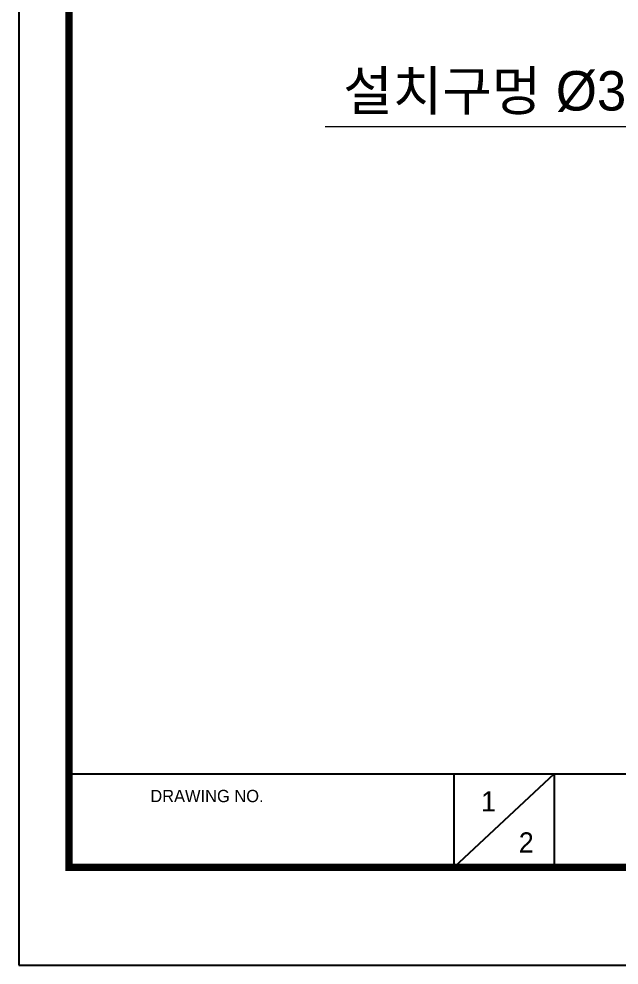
# Model space of a CAD drawing. Extents: x 0 to 790, y 0 to 579.
# Drawn here: x 0 to 152.1, y 0 to 239.8 of the extents above; entities that cross this region are included whole.
import ezdxf

# ---------------------------------------------------------------- set-up
doc = ezdxf.new("R2010")
doc.units = 0
doc.header["$LTSCALE"] = 10
doc.header["$MEASUREMENT"] = 0
doc.header["$PDMODE"] = 3
doc.header["$PDSIZE"] = -10
doc.layers.get('0').update_dxf_attribs({"linetype": 'CONTINUOUS'})
doc.layers.get('DEFPOINTS').update_dxf_attribs({"linetype": 'CONTINUOUS'})
doc.styles.add('Daelim Dimension', font='')
doc.styles.get('Daelim Dimension').set_extended_font_data('나눔고딕')
doc.dimstyles.new('DEFAULT', dxfattribs={"dimscale": 2, "dimtxt": 2, "dimasz": 2, "dimexe": 0, "dimexo": 2, "dimgap": 1, "dimtad": 1, "dimdec": 0, "dimzin": 9, "dimdsep": 46, "dimtxsty": 'Daelim Dimension', "dimcen": 0.5, "dimclrd": 5, "dimclre": 5, "dimclrt": 256, "dimadec": 1, "dimazin": 0, "dimtfac": 1, "dimtdec": 0, "dimtix": 1, "dimtmove": 0, "dimatfit": 3, "dimfxl": 1, "dimtolj": 1, "dimtzin": 1, "dimlwd": 9, "dimlwe": 9, "dimarcsym": 0})

# ---------------------------------------------------------------- blocks, each defined once
blk = doc.blocks.new('*D0')
at = {"color": 5, "lineweight": 9, "ltscale": 0.5, "transparency": 16777216}
for p, q in [((190.28, 212.4), (77.58, 212.4)), ((190.28, 212.27), (190.28, 212.4)), ((221.28, 212.4), (194.28, 212.4)), ((225.28, 212.27), (225.28, 212.4))]:
    blk.add_line(p, q, dxfattribs=at)
at = {"color": 5, "ltscale": 0.5, "transparency": 16777216}
for points in [[(194.28, 213.06), (194.28, 211.73), (190.28, 212.4)], [(221.28, 213.06), (221.28, 211.73), (225.28, 212.4)]]:
    blk.add_solid(points, dxfattribs=at)
at = {"layer": 'DEFPOINTS', "color": 0, "ltscale": 0.5, "transparency": 16777216}
for p in [(190.28, 216.27), (225.28, 216.27), (225.28, 212.4)]:
    blk.add_point(p, dxfattribs=at)
at = {"color": 7, "ltscale": 0.5, "transparency": 16777216, "insert": (121.77, 221.03), "char_height": 10, "attachment_point": 5, "style": 'Daelim Dimension'}
blk.add_mtext('\\A1;설치구멍 %%C35', dxfattribs=at)

msp = doc.modelspace()

# ---------------------------------------------------------------- linework, layer by layer
at = {"color": 5}
msp.add_line((12.7, 48.49), (648.72, 48.49), dxfattribs=at)
at = {"color": 5, "ltscale": 40}
for p, q in [((110.19, 48.49), (110.19, 24.69)), ((110.19, 48.49), (110.19, 24.69)), ((135.67, 48.49), (110.19, 24.69)), ((135.67, 48.49), (110.19, 24.69)), ((135.67, 48.49), (135.67, 24.69)), ((135.67, 48.49), (135.67, 24.69))]:
    msp.add_line(p, q, dxfattribs=at)
at = {"ltscale": 0.5}
msp.add_lwpolyline([(0, 0), (789.88, 0), (789.88, 578.76), (0, 578.76)], close=True, dxfattribs=at)
at = {"color": 5, "linetype": 'ByBlock', "lineweight": 200, "const_width": 1.82}
msp.add_lwpolyline([(12.7, 24.78), (777.1, 24.78), (777.1, 565.32), (12.7, 565.32)], close=True, dxfattribs=at)

# ---------------------------------------------------------------- texts
at = {"color": 5, "ltscale": 40, "style": 'Daelim Dimension'}
msp.add_text('DRAWING NO.', height=3.1171, dxfattribs=at).set_placement((33.3, 41.29))
at = {"char_height": 5.1, "width": 7.119, "attachment_point": 1, "style": 'Daelim Dimension'}
for s, insert in [('1', (117.12, 44.03)), ('2', (126.69, 33.63))]:
    msp.add_mtext(s, dxfattribs=dict(at, insert=insert))

# ---------------------------------------------------------------- dimensions: what is measured, and where the dimension line sits
at = {"color": 5, "ltscale": 0.5}
dim = msp.add_linear_dim(base=(225.28, 212.4), p1=(190.28, 216.27), p2=(225.28, 216.27), text='설치구멍 %%C<>', dimstyle='DEFAULT', override={"dimtxt": 5, "dimclrd": 5, "dimclre": 5, "dimclrt": 7}, dxfattribs=at)
dim.commit()
dim.dimension.update_dxf_attribs({"geometry": '*D0', "text_midpoint": (121.77, 212.4), "dimtype": 128})

doc.saveas('drawing.dxf')
